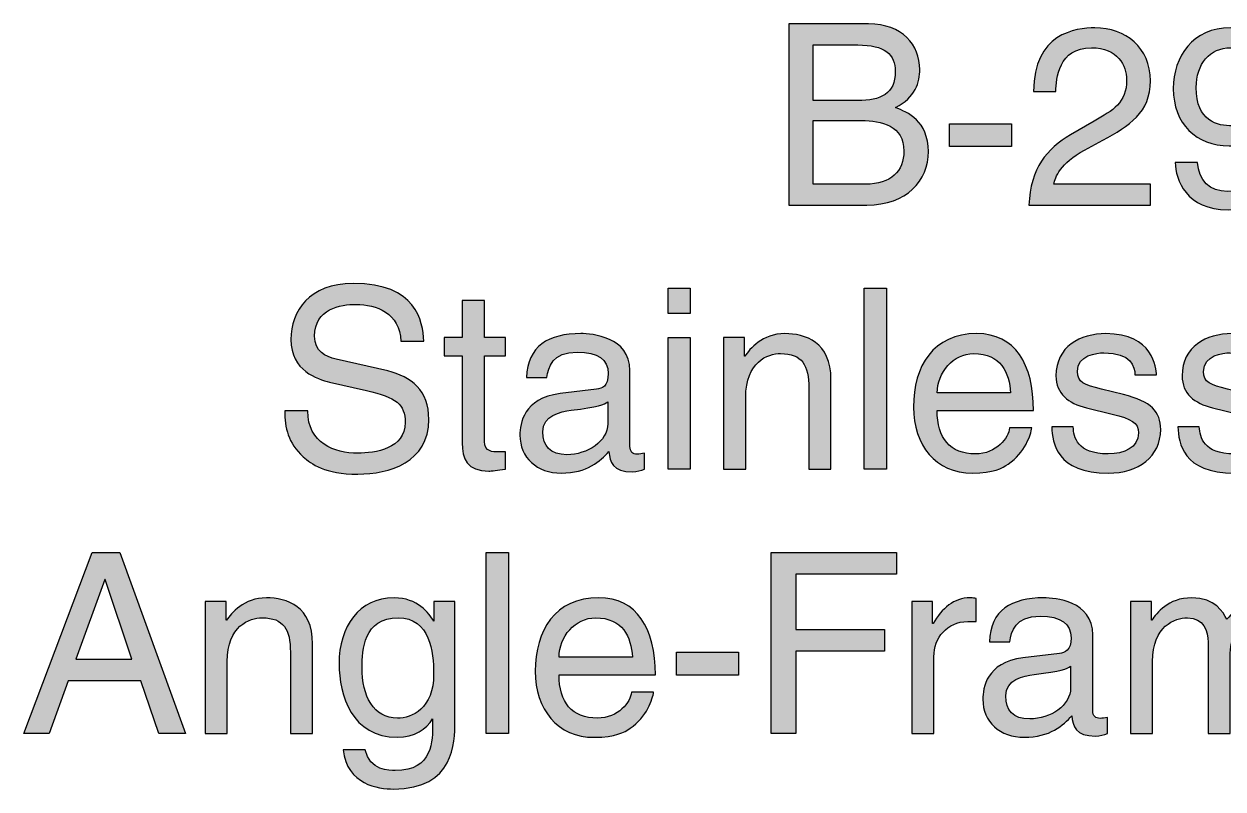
# Model space of a CAD drawing. Extents: x -84 to 127, y -62 to 83.
# Drawn here: x 9.77 to 44.98, y -61.88 to -39.41 of the extents above; entities that cross this region are included whole.
import ezdxf

# ---------------------------------------------------------------- set-up
doc = ezdxf.new("R2010")
doc.units = 0
doc.header["$MEASUREMENT"] = 0
doc.layers.add('MODEL_NAME', color=3, linetype='CONTINUOUS')

# ---------------------------------------------------------------- blocks, each defined once
blk = doc.blocks.new('AI9-BLK1')
at = {"layer": 'MODEL_NAME'}
h = blk.add_hatch(color=2, dxfattribs=at)
edge = h.paths.add_edge_path(flags=16)
edge.add_spline(control_points=[(-8.625, 6.529), (-8.625, 6.529), (-7.091, 6.529), (-7.091, 6.529), (-6.343, 6.529), (-5.965, 6.907), (-5.965, 7.5), (-5.965, 8.248), (-6.625, 8.396), (-7.21, 8.396), (-7.21, 8.396), (-8.625, 8.396), (-8.625, 8.396), (-8.625, 8.396), (-8.625, 6.529), (-8.625, 6.529)], knot_values=[0, 0, 0, 0, 1, 1, 1, 2, 2, 2, 3, 3, 3, 4, 4, 4, 5, 5, 5, 5], degree=3, periodic=0)
edge = h.paths.add_edge_path(flags=16)
edge.add_spline(control_points=[(-8.625, 8.982), (-8.625, 8.982), (-7.328, 8.982), (-7.328, 8.982), (-6.639, 8.982), (-6.217, 9.189), (-6.217, 9.841), (-6.217, 10.337), (-6.521, 10.619), (-7.321, 10.619), (-7.321, 10.619), (-8.625, 10.619), (-8.625, 10.619), (-8.625, 10.619), (-8.625, 8.982), (-8.625, 8.982)], knot_values=[0, 0, 0, 0, 1, 1, 1, 2, 2, 2, 3, 3, 3, 4, 4, 4, 5, 5, 5, 5], degree=3, periodic=0)
edge = h.paths.add_edge_path()
edge.add_spline(control_points=[(-9.344, 11.234), (-9.344, 11.234), (-7.002, 11.234), (-7.002, 11.234), (-6.01, 11.234), (-5.499, 10.619), (-5.499, 9.893), (-5.499, 9.544), (-5.625, 9.056), (-6.21, 8.781), (-5.862, 8.64), (-5.247, 8.396), (-5.247, 7.485), (-5.247, 6.633), (-5.876, 5.914), (-7.054, 5.914), (-7.054, 5.914), (-9.344, 5.914), (-9.344, 5.914), (-9.344, 5.914), (-9.344, 11.234), (-9.344, 11.234)], knot_values=[0, 0, 0, 0, 1, 1, 1, 2, 2, 2, 3, 3, 3, 4, 4, 4, 5, 5, 5, 6, 6, 6, 7, 7, 7, 7], degree=3, periodic=0)
h = blk.add_hatch(color=2, dxfattribs=at)
edge = h.paths.add_edge_path()
edge.add_spline(control_points=[(-2.158, 9.255), (-2.158, 10.952), (-0.92, 11.122), (-0.357, 11.122), (0.547, 11.122), (1.273, 10.537), (1.273, 9.567), (1.273, 8.633), (0.658, 8.24), (-0.12, 7.826), (-0.12, 7.826), (-0.661, 7.529), (-0.661, 7.529), (-1.372, 7.137), (-1.528, 6.729), (-1.557, 6.529), (-1.557, 6.529), (1.273, 6.529), (1.273, 6.529), (1.273, 6.529), (1.273, 5.914), (1.273, 5.914), (1.273, 5.914), (-2.291, 5.914), (-2.291, 5.914), (-2.254, 6.996), (-1.765, 7.574), (-1.068, 7.981), (-1.068, 7.981), (-0.379, 8.381), (-0.379, 8.381), (0.176, 8.7), (0.576, 8.915), (0.576, 9.596), (0.576, 10.011), (0.309, 10.537), (-0.453, 10.537), (-1.439, 10.537), (-1.483, 9.619), (-1.506, 9.255), (-1.506, 9.255), (-2.158, 9.255), (-2.158, 9.255)], knot_values=[0, 0, 0, 0, 1, 1, 1, 2, 2, 2, 3, 3, 3, 4, 4, 4, 5, 5, 5, 6, 6, 6, 7, 7, 7, 8, 8, 8, 9, 9, 9, 10, 10, 10, 11, 11, 11, 12, 12, 12, 13, 13, 13, 14, 14, 14, 14], degree=3, periodic=0)
h = blk.add_hatch(color=2, dxfattribs=at)
edge = h.paths.add_edge_path(flags=16)
edge.add_spline(control_points=[(4.68, 9.426), (4.68, 10.019), (4.377, 10.537), (3.628, 10.537), (3.021, 10.537), (2.621, 10.063), (2.621, 9.367), (2.621, 8.367), (3.243, 8.24), (3.68, 8.24), (4.021, 8.24), (4.68, 8.396), (4.68, 9.426)], knot_values=[0, 0, 0, 0, 1, 1, 1, 2, 2, 2, 3, 3, 3, 4, 4, 4, 4], degree=3, periodic=0)
edge = h.paths.add_edge_path()
edge.add_spline(control_points=[(1.947, 9.337), (1.947, 10.285), (2.524, 11.122), (3.621, 11.122), (5.281, 11.122), (5.444, 9.552), (5.444, 8.707), (5.444, 8.152), (5.347, 5.773), (3.554, 5.773), (2.332, 5.773), (2.006, 6.663), (2.006, 7.166), (2.006, 7.166), (2.658, 7.166), (2.658, 7.166), (2.695, 6.64), (3.006, 6.314), (3.539, 6.314), (4.251, 6.314), (4.628, 6.914), (4.791, 8.263), (4.791, 8.263), (4.777, 8.278), (4.777, 8.278), (4.584, 7.878), (4.065, 7.655), (3.584, 7.655), (2.621, 7.655), (1.947, 8.3), (1.947, 9.337)], knot_values=[0, 0, 0, 0, 1, 1, 1, 2, 2, 2, 3, 3, 3, 4, 4, 4, 5, 5, 5, 6, 6, 6, 7, 7, 7, 8, 8, 8, 9, 9, 9, 10, 10, 10, 10], degree=3, periodic=0)
h = blk.add_hatch(color=2, dxfattribs=at)
edge = h.paths.add_edge_path()
edge.add_spline(control_points=[(-2.809, 7.633), (-2.809, 7.633), (-4.624, 7.633), (-4.624, 7.633), (-4.624, 7.633), (-4.624, 8.3), (-4.624, 8.3), (-4.624, 8.3), (-2.809, 8.3), (-2.809, 8.3), (-2.809, 8.3), (-2.809, 7.633), (-2.809, 7.633)], knot_values=[0, 0, 0, 0, 1, 1, 1, 2, 2, 2, 3, 3, 3, 4, 4, 4, 4], degree=3, periodic=0)
h = blk.add_hatch(color=2, dxfattribs=at)
edge = h.paths.add_edge_path()
edge.add_spline(control_points=[(-20.737, 1.917), (-20.774, 2.739), (-21.456, 2.998), (-22.056, 2.998), (-22.508, 2.998), (-23.271, 2.872), (-23.271, 2.065), (-23.271, 1.613), (-22.952, 1.465), (-22.641, 1.391), (-22.641, 1.391), (-21.123, 1.043), (-21.123, 1.043), (-20.434, 0.879), (-19.915, 0.465), (-19.915, -0.38), (-19.915, -1.639), (-21.086, -1.988), (-21.997, -1.988), (-22.982, -1.988), (-23.367, -1.691), (-23.604, -1.476), (-24.056, -1.069), (-24.145, -0.624), (-24.145, -0.128), (-24.145, -0.128), (-23.471, -0.128), (-23.471, -0.128), (-23.471, -1.091), (-22.686, -1.373), (-22.004, -1.373), (-21.486, -1.373), (-20.611, -1.239), (-20.611, -0.476), (-20.611, 0.079), (-20.871, 0.257), (-21.745, 0.465), (-21.745, 0.465), (-22.834, 0.716), (-22.834, 0.716), (-23.182, 0.798), (-23.967, 1.043), (-23.967, 1.969), (-23.967, 2.798), (-23.427, 3.613), (-22.138, 3.613), (-20.278, 3.613), (-20.093, 2.502), (-20.063, 1.917), (-20.063, 1.917), (-20.737, 1.917), (-20.737, 1.917)], knot_values=[0, 0, 0, 0, 1, 1, 1, 2, 2, 2, 3, 3, 3, 4, 4, 4, 5, 5, 5, 6, 6, 6, 7, 7, 7, 8, 8, 8, 9, 9, 9, 10, 10, 10, 11, 11, 11, 12, 12, 12, 13, 13, 13, 14, 14, 14, 15, 15, 15, 16, 16, 16, 17, 17, 17, 17], degree=3, periodic=0)
h = blk.add_hatch(color=2, dxfattribs=at)
edge = h.paths.add_edge_path()
edge.add_spline(control_points=[(-12.24, -1.847), (-12.24, -1.847), (-12.892, -1.847), (-12.892, -1.847), (-12.892, -1.847), (-12.892, 2.028), (-12.892, 2.028), (-12.892, 2.028), (-12.24, 2.028), (-12.24, 2.028), (-12.24, 2.028), (-12.24, -1.847), (-12.24, -1.847)], knot_values=[0, 0, 0, 0, 1, 1, 1, 2, 2, 2, 3, 3, 3, 4, 4, 4, 4], degree=3, periodic=0)
edge = h.paths.add_edge_path()
edge.add_spline(control_points=[(-12.892, 2.731), (-12.892, 2.731), (-12.892, 3.472), (-12.892, 3.472), (-12.892, 3.472), (-12.24, 3.472), (-12.24, 3.472), (-12.24, 3.472), (-12.24, 2.731), (-12.24, 2.731), (-12.24, 2.731), (-12.892, 2.731), (-12.892, 2.731)], knot_values=[0, 0, 0, 0, 1, 1, 1, 2, 2, 2, 3, 3, 3, 4, 4, 4, 4], degree=3, periodic=0)
h = blk.add_hatch(color=2, dxfattribs=at)
edge = h.paths.add_edge_path()
edge.add_spline(control_points=[(-6.477, -1.847), (-6.477, -1.847), (-7.128, -1.847), (-7.128, -1.847), (-7.128, -1.847), (-7.128, 3.472), (-7.128, 3.472), (-7.128, 3.472), (-6.477, 3.472), (-6.477, 3.472), (-6.477, 3.472), (-6.477, -1.847), (-6.477, -1.847)], knot_values=[0, 0, 0, 0, 1, 1, 1, 2, 2, 2, 3, 3, 3, 4, 4, 4, 4], degree=3, periodic=0)
h = blk.add_hatch(color=2, dxfattribs=at)
edge = h.paths.add_edge_path()
edge.add_spline(control_points=[(-18.285, 1.487), (-18.285, 1.487), (-18.285, -1.032), (-18.285, -1.032), (-18.285, -1.335), (-18.026, -1.335), (-17.893, -1.335), (-17.893, -1.335), (-17.663, -1.335), (-17.663, -1.335), (-17.663, -1.335), (-17.663, -1.847), (-17.663, -1.847), (-17.9, -1.869), (-18.085, -1.899), (-18.152, -1.899), (-18.796, -1.899), (-18.937, -1.536), (-18.937, -1.069), (-18.937, -1.069), (-18.937, 1.487), (-18.937, 1.487), (-18.937, 1.487), (-19.463, 1.487), (-19.463, 1.487), (-19.463, 1.487), (-19.463, 2.028), (-19.463, 2.028), (-19.463, 2.028), (-18.937, 2.028), (-18.937, 2.028), (-18.937, 2.028), (-18.937, 3.109), (-18.937, 3.109), (-18.937, 3.109), (-18.285, 3.109), (-18.285, 3.109), (-18.285, 3.109), (-18.285, 2.028), (-18.285, 2.028), (-18.285, 2.028), (-17.663, 2.028), (-17.663, 2.028), (-17.663, 2.028), (-17.663, 1.487), (-17.663, 1.487), (-17.663, 1.487), (-18.285, 1.487), (-18.285, 1.487)], knot_values=[0, 0, 0, 0, 1, 1, 1, 2, 2, 2, 3, 3, 3, 4, 4, 4, 5, 5, 5, 6, 6, 6, 7, 7, 7, 8, 8, 8, 9, 9, 9, 10, 10, 10, 11, 11, 11, 12, 12, 12, 13, 13, 13, 14, 14, 14, 15, 15, 15, 16, 16, 16, 16], degree=3, periodic=0)
h = blk.add_hatch(color=2, dxfattribs=at)
edge = h.paths.add_edge_path(flags=16)
edge.add_spline(control_points=[(-14.663, 0.131), (-14.766, 0.05), (-14.929, -0.009), (-15.737, -0.113), (-16.055, -0.158), (-16.567, -0.254), (-16.567, -0.743), (-16.567, -1.165), (-16.352, -1.417), (-15.863, -1.417), (-15.255, -1.417), (-14.663, -1.024), (-14.663, -0.506), (-14.663, -0.506), (-14.663, 0.131), (-14.663, 0.131)], knot_values=[0, 0, 0, 0, 1, 1, 1, 2, 2, 2, 3, 3, 3, 4, 4, 4, 5, 5, 5, 5], degree=3, periodic=0)
edge = h.paths.add_edge_path()
edge.add_spline(control_points=[(-17.048, 0.85), (-17.018, 1.776), (-16.404, 2.139), (-15.448, 2.139), (-15.137, 2.139), (-14.011, 2.05), (-14.011, 1.057), (-14.011, 1.057), (-14.011, -1.173), (-14.011, -1.173), (-14.011, -1.335), (-13.929, -1.402), (-13.796, -1.402), (-13.737, -1.402), (-13.655, -1.388), (-13.581, -1.373), (-13.581, -1.373), (-13.581, -1.847), (-13.581, -1.847), (-13.692, -1.876), (-13.788, -1.921), (-13.937, -1.921), (-14.514, -1.921), (-14.603, -1.625), (-14.626, -1.328), (-14.877, -1.602), (-15.27, -1.958), (-16.026, -1.958), (-16.737, -1.958), (-17.241, -1.506), (-17.241, -0.839), (-17.241, -0.513), (-17.144, 0.242), (-16.063, 0.376), (-16.063, 0.376), (-14.988, 0.509), (-14.988, 0.509), (-14.833, 0.524), (-14.648, 0.583), (-14.648, 0.968), (-14.648, 1.376), (-14.944, 1.598), (-15.559, 1.598), (-16.3, 1.598), (-16.404, 1.146), (-16.448, 0.85), (-16.448, 0.85), (-17.048, 0.85), (-17.048, 0.85)], knot_values=[0, 0, 0, 0, 1, 1, 1, 2, 2, 2, 3, 3, 3, 4, 4, 4, 5, 5, 5, 6, 6, 6, 7, 7, 7, 8, 8, 8, 9, 9, 9, 10, 10, 10, 11, 11, 11, 12, 12, 12, 13, 13, 13, 14, 14, 14, 15, 15, 15, 16, 16, 16, 16], degree=3, periodic=0)
h = blk.add_hatch(color=2, dxfattribs=at)
edge = h.paths.add_edge_path()
edge.add_spline(control_points=[(-8.106, -1.847), (-8.106, -1.847), (-8.758, -1.847), (-8.758, -1.847), (-8.758, -1.847), (-8.758, 0.539), (-8.758, 0.539), (-8.758, 1.213), (-8.951, 1.554), (-9.588, 1.554), (-9.958, 1.554), (-10.61, 1.317), (-10.61, 0.265), (-10.61, 0.265), (-10.61, -1.847), (-10.61, -1.847), (-10.61, -1.847), (-11.262, -1.847), (-11.262, -1.847), (-11.262, -1.847), (-11.262, 2.028), (-11.262, 2.028), (-11.262, 2.028), (-10.647, 2.028), (-10.647, 2.028), (-10.647, 2.028), (-10.647, 1.479), (-10.647, 1.479), (-10.647, 1.479), (-10.633, 1.479), (-10.633, 1.479), (-10.492, 1.687), (-10.129, 2.139), (-9.462, 2.139), (-8.862, 2.139), (-8.106, 1.894), (-8.106, 0.79), (-8.106, 0.79), (-8.106, -1.847), (-8.106, -1.847)], knot_values=[0, 0, 0, 0, 1, 1, 1, 2, 2, 2, 3, 3, 3, 4, 4, 4, 5, 5, 5, 6, 6, 6, 7, 7, 7, 8, 8, 8, 9, 9, 9, 10, 10, 10, 11, 11, 11, 12, 12, 12, 13, 13, 13, 13], degree=3, periodic=0)
h = blk.add_hatch(color=2, dxfattribs=at)
edge = h.paths.add_edge_path(flags=16)
edge.add_spline(control_points=[(-2.832, 0.398), (-2.869, 0.998), (-3.121, 1.554), (-3.913, 1.554), (-4.513, 1.554), (-4.988, 0.998), (-4.988, 0.398), (-4.988, 0.398), (-2.832, 0.398), (-2.832, 0.398)], knot_values=[0, 0, 0, 0, 1, 1, 1, 2, 2, 2, 3, 3, 3, 3], degree=3, periodic=0)
edge = h.paths.add_edge_path()
edge.add_spline(control_points=[(-2.209, -0.632), (-2.232, -0.817), (-2.409, -1.365), (-2.898, -1.691), (-3.076, -1.81), (-3.328, -1.958), (-3.95, -1.958), (-5.039, -1.958), (-5.684, -1.136), (-5.684, -0.017), (-5.684, 1.183), (-5.106, 2.139), (-3.824, 2.139), (-2.706, 2.139), (-2.158, 1.25), (-2.158, -0.121), (-2.158, -0.121), (-4.988, -0.121), (-4.988, -0.121), (-4.988, -0.928), (-4.61, -1.395), (-3.862, -1.395), (-3.247, -1.395), (-2.884, -0.921), (-2.861, -0.632), (-2.861, -0.632), (-2.209, -0.632), (-2.209, -0.632)], knot_values=[0, 0, 0, 0, 1, 1, 1, 2, 2, 2, 3, 3, 3, 4, 4, 4, 5, 5, 5, 6, 6, 6, 7, 7, 7, 8, 8, 8, 9, 9, 9, 9], degree=3, periodic=0)
h = blk.add_hatch(color=2, dxfattribs=at)
edge = h.paths.add_edge_path()
edge.add_spline(control_points=[(0.821, 0.924), (0.813, 1.168), (0.724, 1.576), (-0.098, 1.576), (-0.298, 1.576), (-0.869, 1.509), (-0.869, 1.028), (-0.869, 0.709), (-0.668, 0.635), (-0.165, 0.509), (-0.165, 0.509), (0.487, 0.346), (0.487, 0.346), (1.295, 0.146), (1.576, -0.15), (1.576, -0.676), (1.576, -1.476), (0.917, -1.958), (0.043, -1.958), (-1.491, -1.958), (-1.602, -1.069), (-1.624, -0.602), (-1.624, -0.602), (-0.994, -0.602), (-0.994, -0.602), (-0.972, -0.906), (-0.883, -1.395), (0.035, -1.395), (0.502, -1.395), (0.924, -1.21), (0.924, -0.78), (0.924, -0.469), (0.71, -0.365), (0.154, -0.224), (0.154, -0.224), (-0.602, -0.039), (-0.602, -0.039), (-1.142, 0.094), (-1.498, 0.368), (-1.498, 0.902), (-1.498, 1.754), (-0.795, 2.139), (-0.031, 2.139), (1.354, 2.139), (1.45, 1.117), (1.45, 0.924), (1.45, 0.924), (0.821, 0.924), (0.821, 0.924)], knot_values=[0, 0, 0, 0, 1, 1, 1, 2, 2, 2, 3, 3, 3, 4, 4, 4, 5, 5, 5, 6, 6, 6, 7, 7, 7, 8, 8, 8, 9, 9, 9, 10, 10, 10, 11, 11, 11, 12, 12, 12, 13, 13, 13, 14, 14, 14, 15, 15, 15, 16, 16, 16, 16], degree=3, periodic=0)
h = blk.add_hatch(color=2, dxfattribs=at)
edge = h.paths.add_edge_path()
edge.add_spline(control_points=[(4.525, 0.924), (4.517, 1.168), (4.429, 1.576), (3.606, 1.576), (3.406, 1.576), (2.836, 1.509), (2.836, 1.028), (2.836, 0.709), (3.036, 0.635), (3.539, 0.509), (3.539, 0.509), (4.192, 0.346), (4.192, 0.346), (4.999, 0.146), (5.281, -0.15), (5.281, -0.676), (5.281, -1.476), (4.621, -1.958), (3.747, -1.958), (2.213, -1.958), (2.102, -1.069), (2.08, -0.602), (2.08, -0.602), (2.71, -0.602), (2.71, -0.602), (2.732, -0.906), (2.821, -1.395), (3.74, -1.395), (4.206, -1.395), (4.628, -1.21), (4.628, -0.78), (4.628, -0.469), (4.414, -0.365), (3.858, -0.224), (3.858, -0.224), (3.102, -0.039), (3.102, -0.039), (2.562, 0.094), (2.206, 0.368), (2.206, 0.902), (2.206, 1.754), (2.91, 2.139), (3.673, 2.139), (5.058, 2.139), (5.154, 1.117), (5.154, 0.924), (5.154, 0.924), (4.525, 0.924), (4.525, 0.924)], knot_values=[0, 0, 0, 0, 1, 1, 1, 2, 2, 2, 3, 3, 3, 4, 4, 4, 5, 5, 5, 6, 6, 6, 7, 7, 7, 8, 8, 8, 9, 9, 9, 10, 10, 10, 11, 11, 11, 12, 12, 12, 13, 13, 13, 14, 14, 14, 15, 15, 15, 16, 16, 16, 16], degree=3, periodic=0)
h = blk.add_hatch(color=2, dxfattribs=at)
edge = h.paths.add_edge_path(flags=16)
edge.add_spline(control_points=[(-28.635, -7.422), (-28.635, -7.422), (-29.42, -5.081), (-29.42, -5.081), (-29.42, -5.081), (-29.435, -5.081), (-29.435, -5.081), (-29.435, -5.081), (-30.287, -7.422), (-30.287, -7.422), (-30.287, -7.422), (-28.635, -7.422), (-28.635, -7.422)], knot_values=[0, 0, 0, 0, 1, 1, 1, 2, 2, 2, 3, 3, 3, 4, 4, 4, 4], degree=3, periodic=0)
edge = h.paths.add_edge_path()
edge.add_spline(control_points=[(-30.509, -8.06), (-30.509, -8.06), (-31.065, -9.608), (-31.065, -9.608), (-31.065, -9.608), (-31.805, -9.608), (-31.805, -9.608), (-31.805, -9.608), (-29.805, -4.289), (-29.805, -4.289), (-29.805, -4.289), (-28.99, -4.289), (-28.99, -4.289), (-28.99, -4.289), (-27.064, -9.608), (-27.064, -9.608), (-27.064, -9.608), (-27.849, -9.608), (-27.849, -9.608), (-27.849, -9.608), (-28.375, -8.06), (-28.375, -8.06), (-28.375, -8.06), (-30.509, -8.06), (-30.509, -8.06)], knot_values=[0, 0, 0, 0, 1, 1, 1, 2, 2, 2, 3, 3, 3, 4, 4, 4, 5, 5, 5, 6, 6, 6, 7, 7, 7, 8, 8, 8, 8], degree=3, periodic=0)
h = blk.add_hatch(color=2, dxfattribs=at)
edge = h.paths.add_edge_path()
edge.add_spline(control_points=[(-17.581, -9.608), (-17.581, -9.608), (-18.233, -9.608), (-18.233, -9.608), (-18.233, -9.608), (-18.233, -4.289), (-18.233, -4.289), (-18.233, -4.289), (-17.581, -4.289), (-17.581, -4.289), (-17.581, -4.289), (-17.581, -9.608), (-17.581, -9.608)], knot_values=[0, 0, 0, 0, 1, 1, 1, 2, 2, 2, 3, 3, 3, 4, 4, 4, 4], degree=3, periodic=0)
h = blk.add_hatch(color=2, dxfattribs=at)
edge = h.paths.add_edge_path()
edge.add_spline(control_points=[(-9.143, -9.608), (-9.143, -9.608), (-9.862, -9.608), (-9.862, -9.608), (-9.862, -9.608), (-9.862, -4.289), (-9.862, -4.289), (-9.862, -4.289), (-6.18, -4.289), (-6.18, -4.289), (-6.18, -4.289), (-6.18, -4.926), (-6.18, -4.926), (-6.18, -4.926), (-9.143, -4.926), (-9.143, -4.926), (-9.143, -4.926), (-9.143, -6.555), (-9.143, -6.555), (-9.143, -6.555), (-6.536, -6.555), (-6.536, -6.555), (-6.536, -6.555), (-6.536, -7.193), (-6.536, -7.193), (-6.536, -7.193), (-9.143, -7.193), (-9.143, -7.193), (-9.143, -7.193), (-9.143, -9.608), (-9.143, -9.608)], knot_values=[0, 0, 0, 0, 1, 1, 1, 2, 2, 2, 3, 3, 3, 4, 4, 4, 5, 5, 5, 6, 6, 6, 7, 7, 7, 8, 8, 8, 9, 9, 9, 10, 10, 10, 10], degree=3, periodic=0)
h = blk.add_hatch(color=2, dxfattribs=at)
edge = h.paths.add_edge_path()
edge.add_spline(control_points=[(-23.33, -9.608), (-23.33, -9.608), (-23.982, -9.608), (-23.982, -9.608), (-23.982, -9.608), (-23.982, -7.222), (-23.982, -7.222), (-23.982, -6.548), (-24.175, -6.208), (-24.812, -6.208), (-25.182, -6.208), (-25.834, -6.445), (-25.834, -7.496), (-25.834, -7.496), (-25.834, -9.608), (-25.834, -9.608), (-25.834, -9.608), (-26.486, -9.608), (-26.486, -9.608), (-26.486, -9.608), (-26.486, -5.733), (-26.486, -5.733), (-26.486, -5.733), (-25.871, -5.733), (-25.871, -5.733), (-25.871, -5.733), (-25.871, -6.282), (-25.871, -6.282), (-25.871, -6.282), (-25.856, -6.282), (-25.856, -6.282), (-25.716, -6.074), (-25.353, -5.622), (-24.686, -5.622), (-24.086, -5.622), (-23.33, -5.867), (-23.33, -6.971), (-23.33, -6.971), (-23.33, -9.608), (-23.33, -9.608)], knot_values=[0, 0, 0, 0, 1, 1, 1, 2, 2, 2, 3, 3, 3, 4, 4, 4, 5, 5, 5, 6, 6, 6, 7, 7, 7, 8, 8, 8, 9, 9, 9, 10, 10, 10, 11, 11, 11, 12, 12, 12, 13, 13, 13, 13], degree=3, periodic=0)
h = blk.add_hatch(color=2, dxfattribs=at)
edge = h.paths.add_edge_path(flags=16)
edge.add_spline(control_points=[(-20.834, -9.156), (-20.419, -9.156), (-19.774, -8.882), (-19.774, -7.852), (-19.774, -7.222), (-19.878, -6.208), (-20.819, -6.208), (-21.826, -6.208), (-21.878, -7.163), (-21.878, -7.659), (-21.878, -8.511), (-21.545, -9.156), (-20.834, -9.156)], knot_values=[0, 0, 0, 0, 1, 1, 1, 2, 2, 2, 3, 3, 3, 4, 4, 4, 4], degree=3, periodic=0)
edge = h.paths.add_edge_path()
edge.add_spline(control_points=[(-19.152, -9.289), (-19.152, -9.845), (-19.159, -11.238), (-20.952, -11.238), (-21.412, -11.238), (-22.308, -11.112), (-22.434, -10.082), (-22.434, -10.082), (-21.782, -10.082), (-21.782, -10.082), (-21.663, -10.697), (-21.063, -10.697), (-20.908, -10.697), (-19.782, -10.697), (-19.804, -9.793), (-19.804, -9.334), (-19.804, -9.334), (-19.804, -9.171), (-19.804, -9.171), (-19.989, -9.482), (-20.33, -9.719), (-20.848, -9.719), (-22.167, -9.719), (-22.552, -8.482), (-22.552, -7.556), (-22.552, -6.467), (-21.967, -5.622), (-20.937, -5.622), (-20.233, -5.622), (-19.93, -6.067), (-19.767, -6.304), (-19.767, -6.304), (-19.767, -5.733), (-19.767, -5.733), (-19.767, -5.733), (-19.152, -5.733), (-19.152, -5.733), (-19.152, -5.733), (-19.152, -9.289), (-19.152, -9.289)], knot_values=[0, 0, 0, 0, 1, 1, 1, 2, 2, 2, 3, 3, 3, 4, 4, 4, 5, 5, 5, 6, 6, 6, 7, 7, 7, 8, 8, 8, 9, 9, 9, 10, 10, 10, 11, 11, 11, 12, 12, 12, 13, 13, 13, 13], degree=3, periodic=0)
h = blk.add_hatch(color=2, dxfattribs=at)
edge = h.paths.add_edge_path(flags=16)
edge.add_spline(control_points=[(-13.937, -7.363), (-13.974, -6.763), (-14.225, -6.208), (-15.018, -6.208), (-15.618, -6.208), (-16.092, -6.763), (-16.092, -7.363), (-16.092, -7.363), (-13.937, -7.363), (-13.937, -7.363)], knot_values=[0, 0, 0, 0, 1, 1, 1, 2, 2, 2, 3, 3, 3, 3], degree=3, periodic=0)
edge = h.paths.add_edge_path()
edge.add_spline(control_points=[(-13.314, -8.393), (-13.337, -8.578), (-13.514, -9.126), (-14.003, -9.452), (-14.181, -9.571), (-14.433, -9.719), (-15.055, -9.719), (-16.144, -9.719), (-16.789, -8.897), (-16.789, -7.778), (-16.789, -6.578), (-16.211, -5.622), (-14.929, -5.622), (-13.811, -5.622), (-13.262, -6.511), (-13.262, -7.882), (-13.262, -7.882), (-16.092, -7.882), (-16.092, -7.882), (-16.092, -8.689), (-15.715, -9.156), (-14.966, -9.156), (-14.351, -9.156), (-13.988, -8.682), (-13.966, -8.393), (-13.966, -8.393), (-13.314, -8.393), (-13.314, -8.393)], knot_values=[0, 0, 0, 0, 1, 1, 1, 2, 2, 2, 3, 3, 3, 4, 4, 4, 5, 5, 5, 6, 6, 6, 7, 7, 7, 8, 8, 8, 9, 9, 9, 9], degree=3, periodic=0)
h = blk.add_hatch(color=2, dxfattribs=at)
edge = h.paths.add_edge_path()
edge.add_spline(control_points=[(-5.084, -9.608), (-5.084, -9.608), (-5.736, -9.608), (-5.736, -9.608), (-5.736, -9.608), (-5.736, -5.733), (-5.736, -5.733), (-5.736, -5.733), (-5.121, -5.733), (-5.121, -5.733), (-5.121, -5.733), (-5.121, -6.378), (-5.121, -6.378), (-5.121, -6.378), (-5.106, -6.378), (-5.106, -6.378), (-4.847, -5.926), (-4.506, -5.622), (-4.017, -5.622), (-3.935, -5.622), (-3.898, -5.629), (-3.847, -5.644), (-3.847, -5.644), (-3.847, -6.318), (-3.847, -6.318), (-3.847, -6.318), (-4.091, -6.318), (-4.091, -6.318), (-4.699, -6.318), (-5.084, -6.793), (-5.084, -7.356), (-5.084, -7.356), (-5.084, -9.608), (-5.084, -9.608)], knot_values=[0, 0, 0, 0, 1, 1, 1, 2, 2, 2, 3, 3, 3, 4, 4, 4, 5, 5, 5, 6, 6, 6, 7, 7, 7, 8, 8, 8, 9, 9, 9, 10, 10, 10, 11, 11, 11, 11], degree=3, periodic=0)
h = blk.add_hatch(color=2, dxfattribs=at)
edge = h.paths.add_edge_path(flags=16)
edge.add_spline(control_points=[(-1.068, -7.63), (-1.172, -7.711), (-1.335, -7.771), (-2.143, -7.874), (-2.461, -7.919), (-2.972, -8.015), (-2.972, -8.504), (-2.972, -8.926), (-2.758, -9.178), (-2.269, -9.178), (-1.661, -9.178), (-1.068, -8.786), (-1.068, -8.267), (-1.068, -8.267), (-1.068, -7.63), (-1.068, -7.63)], knot_values=[0, 0, 0, 0, 1, 1, 1, 2, 2, 2, 3, 3, 3, 4, 4, 4, 5, 5, 5, 5], degree=3, periodic=0)
edge = h.paths.add_edge_path()
edge.add_spline(control_points=[(-3.454, -6.911), (-3.424, -5.985), (-2.809, -5.622), (-1.854, -5.622), (-1.542, -5.622), (-0.417, -5.711), (-0.417, -6.704), (-0.417, -6.704), (-0.417, -8.934), (-0.417, -8.934), (-0.417, -9.097), (-0.335, -9.163), (-0.202, -9.163), (-0.142, -9.163), (-0.061, -9.149), (0.013, -9.134), (0.013, -9.134), (0.013, -9.608), (0.013, -9.608), (-0.098, -9.637), (-0.194, -9.682), (-0.343, -9.682), (-0.92, -9.682), (-1.009, -9.386), (-1.031, -9.089), (-1.283, -9.363), (-1.676, -9.719), (-2.431, -9.719), (-3.143, -9.719), (-3.647, -9.267), (-3.647, -8.6), (-3.647, -8.274), (-3.55, -7.519), (-2.468, -7.385), (-2.468, -7.385), (-1.394, -7.252), (-1.394, -7.252), (-1.239, -7.237), (-1.054, -7.178), (-1.054, -6.793), (-1.054, -6.385), (-1.35, -6.163), (-1.965, -6.163), (-2.706, -6.163), (-2.809, -6.615), (-2.854, -6.911), (-2.854, -6.911), (-3.454, -6.911), (-3.454, -6.911)], knot_values=[0, 0, 0, 0, 1, 1, 1, 2, 2, 2, 3, 3, 3, 4, 4, 4, 5, 5, 5, 6, 6, 6, 7, 7, 7, 8, 8, 8, 9, 9, 9, 10, 10, 10, 11, 11, 11, 12, 12, 12, 13, 13, 13, 14, 14, 14, 15, 15, 15, 16, 16, 16, 16], degree=3, periodic=0)
h = blk.add_hatch(color=2, dxfattribs=at)
edge = h.paths.add_edge_path()
edge.add_spline(control_points=[(0.688, -5.733), (0.688, -5.733), (1.302, -5.733), (1.302, -5.733), (1.302, -5.733), (1.302, -6.282), (1.302, -6.282), (1.302, -6.282), (1.317, -6.282), (1.317, -6.282), (1.458, -6.074), (1.791, -5.622), (2.488, -5.622), (3.184, -5.622), (3.406, -6.045), (3.517, -6.252), (3.843, -5.889), (4.103, -5.622), (4.703, -5.622), (5.118, -5.622), (5.903, -5.837), (5.903, -6.926), (5.903, -6.926), (5.903, -9.608), (5.903, -9.608), (5.903, -9.608), (5.251, -9.608), (5.251, -9.608), (5.251, -9.608), (5.251, -7.104), (5.251, -7.104), (5.251, -6.57), (5.088, -6.208), (4.532, -6.208), (3.984, -6.208), (3.621, -6.726), (3.621, -7.245), (3.621, -7.245), (3.621, -9.608), (3.621, -9.608), (3.621, -9.608), (2.969, -9.608), (2.969, -9.608), (2.969, -9.608), (2.969, -6.926), (2.969, -6.926), (2.969, -6.6), (2.843, -6.208), (2.362, -6.208), (1.991, -6.208), (1.339, -6.445), (1.339, -7.496), (1.339, -7.496), (1.339, -9.608), (1.339, -9.608), (1.339, -9.608), (0.688, -9.608), (0.688, -9.608), (0.688, -9.608), (0.688, -5.733), (0.688, -5.733)], knot_values=[0, 0, 0, 0, 1, 1, 1, 2, 2, 2, 3, 3, 3, 4, 4, 4, 5, 5, 5, 6, 6, 6, 7, 7, 7, 8, 8, 8, 9, 9, 9, 10, 10, 10, 11, 11, 11, 12, 12, 12, 13, 13, 13, 14, 14, 14, 15, 15, 15, 16, 16, 16, 17, 17, 17, 18, 18, 18, 19, 19, 19, 20, 20, 20, 20], degree=3, periodic=0)
h = blk.add_hatch(color=2, dxfattribs=at)
edge = h.paths.add_edge_path()
edge.add_spline(control_points=[(-10.825, -7.889), (-10.825, -7.889), (-12.64, -7.889), (-12.64, -7.889), (-12.64, -7.889), (-12.64, -7.222), (-12.64, -7.222), (-12.64, -7.222), (-10.825, -7.222), (-10.825, -7.222), (-10.825, -7.222), (-10.825, -7.889), (-10.825, -7.889)], knot_values=[0, 0, 0, 0, 1, 1, 1, 2, 2, 2, 3, 3, 3, 4, 4, 4, 4], degree=3, periodic=0)
at = {"layer": 'MODEL_NAME', "color": 2}
for points in [[(-2.809, 7.633), (-4.624, 7.633), (-4.624, 8.3), (-2.809, 8.3)], [(-12.892, 2.731), (-12.892, 3.472), (-12.24, 3.472), (-12.24, 2.731)], [(-6.477, -1.847), (-7.128, -1.847), (-7.128, 3.472), (-6.477, 3.472)], [(-12.24, -1.847), (-12.892, -1.847), (-12.892, 2.028), (-12.24, 2.028)], [(-30.509, -8.06), (-31.065, -9.608), (-31.805, -9.608), (-29.805, -4.289), (-28.99, -4.289), (-27.064, -9.608), (-27.849, -9.608), (-28.375, -8.06)], [(-17.581, -9.608), (-18.233, -9.608), (-18.233, -4.289), (-17.581, -4.289)], [(-9.143, -9.608), (-9.862, -9.608), (-9.862, -4.289), (-6.18, -4.289), (-6.18, -4.926), (-9.143, -4.926), (-9.143, -6.555), (-6.536, -6.555), (-6.536, -7.193), (-9.143, -7.193)], [(-28.635, -7.422), (-29.42, -5.081), (-29.435, -5.081), (-30.287, -7.422)], [(-10.825, -7.889), (-12.64, -7.889), (-12.64, -7.222), (-10.825, -7.222)]]:
    blk.add_lwpolyline(points, close=True, dxfattribs=at)
for points, knots in [([(-9.344, 11.234), (-9.344, 11.234), (-7.002, 11.234), (-7.002, 11.234), (-6.01, 11.234), (-5.499, 10.619), (-5.499, 9.893), (-5.499, 9.544), (-5.625, 9.056), (-6.21, 8.781), (-5.862, 8.64), (-5.247, 8.396), (-5.247, 7.485), (-5.247, 6.633), (-5.876, 5.914), (-7.054, 5.914), (-7.054, 5.914), (-9.344, 5.914), (-9.344, 5.914), (-9.344, 5.914), (-9.344, 11.234), (-9.344, 11.234)], [0, 0, 0, 0, 1, 1, 1, 2, 2, 2, 3, 3, 3, 4, 4, 4, 5, 5, 5, 6, 6, 6, 7, 7, 7, 7]), ([(-2.158, 9.255), (-2.158, 10.952), (-0.92, 11.122), (-0.357, 11.122), (0.547, 11.122), (1.273, 10.537), (1.273, 9.567), (1.273, 8.633), (0.658, 8.24), (-0.12, 7.826), (-0.12, 7.826), (-0.661, 7.529), (-0.661, 7.529), (-1.372, 7.137), (-1.528, 6.729), (-1.557, 6.529), (-1.557, 6.529), (1.273, 6.529), (1.273, 6.529), (1.273, 6.529), (1.273, 5.914), (1.273, 5.914), (1.273, 5.914), (-2.291, 5.914), (-2.291, 5.914), (-2.254, 6.996), (-1.765, 7.574), (-1.068, 7.981), (-1.068, 7.981), (-0.379, 8.381), (-0.379, 8.381), (0.176, 8.7), (0.576, 8.915), (0.576, 9.596), (0.576, 10.011), (0.309, 10.537), (-0.453, 10.537), (-1.439, 10.537), (-1.483, 9.619), (-1.506, 9.255), (-1.506, 9.255), (-2.158, 9.255), (-2.158, 9.255)], [0, 0, 0, 0, 1, 1, 1, 2, 2, 2, 3, 3, 3, 4, 4, 4, 5, 5, 5, 6, 6, 6, 7, 7, 7, 8, 8, 8, 9, 9, 9, 10, 10, 10, 11, 11, 11, 12, 12, 12, 13, 13, 13, 14, 14, 14, 14]), ([(1.947, 9.337), (1.947, 10.285), (2.524, 11.122), (3.621, 11.122), (5.281, 11.122), (5.444, 9.552), (5.444, 8.707), (5.444, 8.152), (5.347, 5.773), (3.554, 5.773), (2.332, 5.773), (2.006, 6.663), (2.006, 7.166), (2.006, 7.166), (2.658, 7.166), (2.658, 7.166), (2.695, 6.64), (3.006, 6.314), (3.539, 6.314), (4.251, 6.314), (4.628, 6.914), (4.791, 8.263), (4.791, 8.263), (4.777, 8.278), (4.777, 8.278), (4.584, 7.878), (4.065, 7.655), (3.584, 7.655), (2.621, 7.655), (1.947, 8.3), (1.947, 9.337)], [0, 0, 0, 0, 1, 1, 1, 2, 2, 2, 3, 3, 3, 4, 4, 4, 5, 5, 5, 6, 6, 6, 7, 7, 7, 8, 8, 8, 9, 9, 9, 10, 10, 10, 10]), ([(-8.625, 8.982), (-8.625, 8.982), (-7.328, 8.982), (-7.328, 8.982), (-6.639, 8.982), (-6.217, 9.189), (-6.217, 9.841), (-6.217, 10.337), (-6.521, 10.619), (-7.321, 10.619), (-7.321, 10.619), (-8.625, 10.619), (-8.625, 10.619), (-8.625, 10.619), (-8.625, 8.982), (-8.625, 8.982)], [0, 0, 0, 0, 1, 1, 1, 2, 2, 2, 3, 3, 3, 4, 4, 4, 5, 5, 5, 5]), ([(4.68, 9.426), (4.68, 10.019), (4.377, 10.537), (3.628, 10.537), (3.021, 10.537), (2.621, 10.063), (2.621, 9.367), (2.621, 8.367), (3.243, 8.24), (3.68, 8.24), (4.021, 8.24), (4.68, 8.396), (4.68, 9.426)], [0, 0, 0, 0, 1, 1, 1, 2, 2, 2, 3, 3, 3, 4, 4, 4, 4]), ([(-8.625, 6.529), (-8.625, 6.529), (-7.091, 6.529), (-7.091, 6.529), (-6.343, 6.529), (-5.965, 6.907), (-5.965, 7.5), (-5.965, 8.248), (-6.625, 8.396), (-7.21, 8.396), (-7.21, 8.396), (-8.625, 8.396), (-8.625, 8.396), (-8.625, 8.396), (-8.625, 6.529), (-8.625, 6.529)], [0, 0, 0, 0, 1, 1, 1, 2, 2, 2, 3, 3, 3, 4, 4, 4, 5, 5, 5, 5]), ([(-20.737, 1.917), (-20.774, 2.739), (-21.456, 2.998), (-22.056, 2.998), (-22.508, 2.998), (-23.271, 2.872), (-23.271, 2.065), (-23.271, 1.613), (-22.952, 1.465), (-22.641, 1.391), (-22.641, 1.391), (-21.123, 1.043), (-21.123, 1.043), (-20.434, 0.879), (-19.915, 0.465), (-19.915, -0.38), (-19.915, -1.639), (-21.086, -1.988), (-21.997, -1.988), (-22.982, -1.988), (-23.367, -1.691), (-23.604, -1.476), (-24.056, -1.069), (-24.145, -0.624), (-24.145, -0.128), (-24.145, -0.128), (-23.471, -0.128), (-23.471, -0.128), (-23.471, -1.091), (-22.686, -1.373), (-22.004, -1.373), (-21.486, -1.373), (-20.611, -1.239), (-20.611, -0.476), (-20.611, 0.079), (-20.871, 0.257), (-21.745, 0.465), (-21.745, 0.465), (-22.834, 0.716), (-22.834, 0.716), (-23.182, 0.798), (-23.967, 1.043), (-23.967, 1.969), (-23.967, 2.798), (-23.427, 3.613), (-22.138, 3.613), (-20.278, 3.613), (-20.093, 2.502), (-20.063, 1.917), (-20.063, 1.917), (-20.737, 1.917), (-20.737, 1.917)], [0, 0, 0, 0, 1, 1, 1, 2, 2, 2, 3, 3, 3, 4, 4, 4, 5, 5, 5, 6, 6, 6, 7, 7, 7, 8, 8, 8, 9, 9, 9, 10, 10, 10, 11, 11, 11, 12, 12, 12, 13, 13, 13, 14, 14, 14, 15, 15, 15, 16, 16, 16, 17, 17, 17, 17]), ([(-18.285, 1.487), (-18.285, 1.487), (-18.285, -1.032), (-18.285, -1.032), (-18.285, -1.335), (-18.026, -1.335), (-17.893, -1.335), (-17.893, -1.335), (-17.663, -1.335), (-17.663, -1.335), (-17.663, -1.335), (-17.663, -1.847), (-17.663, -1.847), (-17.9, -1.869), (-18.085, -1.899), (-18.152, -1.899), (-18.796, -1.899), (-18.937, -1.536), (-18.937, -1.069), (-18.937, -1.069), (-18.937, 1.487), (-18.937, 1.487), (-18.937, 1.487), (-19.463, 1.487), (-19.463, 1.487), (-19.463, 1.487), (-19.463, 2.028), (-19.463, 2.028), (-19.463, 2.028), (-18.937, 2.028), (-18.937, 2.028), (-18.937, 2.028), (-18.937, 3.109), (-18.937, 3.109), (-18.937, 3.109), (-18.285, 3.109), (-18.285, 3.109), (-18.285, 3.109), (-18.285, 2.028), (-18.285, 2.028), (-18.285, 2.028), (-17.663, 2.028), (-17.663, 2.028), (-17.663, 2.028), (-17.663, 1.487), (-17.663, 1.487), (-17.663, 1.487), (-18.285, 1.487), (-18.285, 1.487)], [0, 0, 0, 0, 1, 1, 1, 2, 2, 2, 3, 3, 3, 4, 4, 4, 5, 5, 5, 6, 6, 6, 7, 7, 7, 8, 8, 8, 9, 9, 9, 10, 10, 10, 11, 11, 11, 12, 12, 12, 13, 13, 13, 14, 14, 14, 15, 15, 15, 16, 16, 16, 16]), ([(-17.048, 0.85), (-17.018, 1.776), (-16.404, 2.139), (-15.448, 2.139), (-15.137, 2.139), (-14.011, 2.05), (-14.011, 1.057), (-14.011, 1.057), (-14.011, -1.173), (-14.011, -1.173), (-14.011, -1.335), (-13.929, -1.402), (-13.796, -1.402), (-13.737, -1.402), (-13.655, -1.388), (-13.581, -1.373), (-13.581, -1.373), (-13.581, -1.847), (-13.581, -1.847), (-13.692, -1.876), (-13.788, -1.921), (-13.937, -1.921), (-14.514, -1.921), (-14.603, -1.625), (-14.626, -1.328), (-14.877, -1.602), (-15.27, -1.958), (-16.026, -1.958), (-16.737, -1.958), (-17.241, -1.506), (-17.241, -0.839), (-17.241, -0.513), (-17.144, 0.242), (-16.063, 0.376), (-16.063, 0.376), (-14.988, 0.509), (-14.988, 0.509), (-14.833, 0.524), (-14.648, 0.583), (-14.648, 0.968), (-14.648, 1.376), (-14.944, 1.598), (-15.559, 1.598), (-16.3, 1.598), (-16.404, 1.146), (-16.448, 0.85), (-16.448, 0.85), (-17.048, 0.85), (-17.048, 0.85)], [0, 0, 0, 0, 1, 1, 1, 2, 2, 2, 3, 3, 3, 4, 4, 4, 5, 5, 5, 6, 6, 6, 7, 7, 7, 8, 8, 8, 9, 9, 9, 10, 10, 10, 11, 11, 11, 12, 12, 12, 13, 13, 13, 14, 14, 14, 15, 15, 15, 16, 16, 16, 16]), ([(-8.106, -1.847), (-8.106, -1.847), (-8.758, -1.847), (-8.758, -1.847), (-8.758, -1.847), (-8.758, 0.539), (-8.758, 0.539), (-8.758, 1.213), (-8.951, 1.554), (-9.588, 1.554), (-9.958, 1.554), (-10.61, 1.317), (-10.61, 0.265), (-10.61, 0.265), (-10.61, -1.847), (-10.61, -1.847), (-10.61, -1.847), (-11.262, -1.847), (-11.262, -1.847), (-11.262, -1.847), (-11.262, 2.028), (-11.262, 2.028), (-11.262, 2.028), (-10.647, 2.028), (-10.647, 2.028), (-10.647, 2.028), (-10.647, 1.479), (-10.647, 1.479), (-10.647, 1.479), (-10.633, 1.479), (-10.633, 1.479), (-10.492, 1.687), (-10.129, 2.139), (-9.462, 2.139), (-8.862, 2.139), (-8.106, 1.894), (-8.106, 0.79), (-8.106, 0.79), (-8.106, -1.847), (-8.106, -1.847)], [0, 0, 0, 0, 1, 1, 1, 2, 2, 2, 3, 3, 3, 4, 4, 4, 5, 5, 5, 6, 6, 6, 7, 7, 7, 8, 8, 8, 9, 9, 9, 10, 10, 10, 11, 11, 11, 12, 12, 12, 13, 13, 13, 13]), ([(-2.209, -0.632), (-2.232, -0.817), (-2.409, -1.365), (-2.898, -1.691), (-3.076, -1.81), (-3.328, -1.958), (-3.95, -1.958), (-5.039, -1.958), (-5.684, -1.136), (-5.684, -0.017), (-5.684, 1.183), (-5.106, 2.139), (-3.824, 2.139), (-2.706, 2.139), (-2.158, 1.25), (-2.158, -0.121), (-2.158, -0.121), (-4.988, -0.121), (-4.988, -0.121), (-4.988, -0.928), (-4.61, -1.395), (-3.862, -1.395), (-3.247, -1.395), (-2.884, -0.921), (-2.861, -0.632), (-2.861, -0.632), (-2.209, -0.632), (-2.209, -0.632)], [0, 0, 0, 0, 1, 1, 1, 2, 2, 2, 3, 3, 3, 4, 4, 4, 5, 5, 5, 6, 6, 6, 7, 7, 7, 8, 8, 8, 9, 9, 9, 9]), ([(0.821, 0.924), (0.813, 1.168), (0.724, 1.576), (-0.098, 1.576), (-0.298, 1.576), (-0.869, 1.509), (-0.869, 1.028), (-0.869, 0.709), (-0.668, 0.635), (-0.165, 0.509), (-0.165, 0.509), (0.487, 0.346), (0.487, 0.346), (1.295, 0.146), (1.576, -0.15), (1.576, -0.676), (1.576, -1.476), (0.917, -1.958), (0.043, -1.958), (-1.491, -1.958), (-1.602, -1.069), (-1.624, -0.602), (-1.624, -0.602), (-0.994, -0.602), (-0.994, -0.602), (-0.972, -0.906), (-0.883, -1.395), (0.035, -1.395), (0.502, -1.395), (0.924, -1.21), (0.924, -0.78), (0.924, -0.469), (0.71, -0.365), (0.154, -0.224), (0.154, -0.224), (-0.602, -0.039), (-0.602, -0.039), (-1.142, 0.094), (-1.498, 0.368), (-1.498, 0.902), (-1.498, 1.754), (-0.795, 2.139), (-0.031, 2.139), (1.354, 2.139), (1.45, 1.117), (1.45, 0.924), (1.45, 0.924), (0.821, 0.924), (0.821, 0.924)], [0, 0, 0, 0, 1, 1, 1, 2, 2, 2, 3, 3, 3, 4, 4, 4, 5, 5, 5, 6, 6, 6, 7, 7, 7, 8, 8, 8, 9, 9, 9, 10, 10, 10, 11, 11, 11, 12, 12, 12, 13, 13, 13, 14, 14, 14, 15, 15, 15, 16, 16, 16, 16]), ([(4.525, 0.924), (4.517, 1.168), (4.429, 1.576), (3.606, 1.576), (3.406, 1.576), (2.836, 1.509), (2.836, 1.028), (2.836, 0.709), (3.036, 0.635), (3.539, 0.509), (3.539, 0.509), (4.192, 0.346), (4.192, 0.346), (4.999, 0.146), (5.281, -0.15), (5.281, -0.676), (5.281, -1.476), (4.621, -1.958), (3.747, -1.958), (2.213, -1.958), (2.102, -1.069), (2.08, -0.602), (2.08, -0.602), (2.71, -0.602), (2.71, -0.602), (2.732, -0.906), (2.821, -1.395), (3.74, -1.395), (4.206, -1.395), (4.628, -1.21), (4.628, -0.78), (4.628, -0.469), (4.414, -0.365), (3.858, -0.224), (3.858, -0.224), (3.102, -0.039), (3.102, -0.039), (2.562, 0.094), (2.206, 0.368), (2.206, 0.902), (2.206, 1.754), (2.91, 2.139), (3.673, 2.139), (5.058, 2.139), (5.154, 1.117), (5.154, 0.924), (5.154, 0.924), (4.525, 0.924), (4.525, 0.924)], [0, 0, 0, 0, 1, 1, 1, 2, 2, 2, 3, 3, 3, 4, 4, 4, 5, 5, 5, 6, 6, 6, 7, 7, 7, 8, 8, 8, 9, 9, 9, 10, 10, 10, 11, 11, 11, 12, 12, 12, 13, 13, 13, 14, 14, 14, 15, 15, 15, 16, 16, 16, 16]), ([(-2.832, 0.398), (-2.869, 0.998), (-3.121, 1.554), (-3.913, 1.554), (-4.513, 1.554), (-4.988, 0.998), (-4.988, 0.398), (-4.988, 0.398), (-2.832, 0.398), (-2.832, 0.398)], [0, 0, 0, 0, 1, 1, 1, 2, 2, 2, 3, 3, 3, 3]), ([(-14.663, 0.131), (-14.766, 0.05), (-14.929, -0.009), (-15.737, -0.113), (-16.055, -0.158), (-16.567, -0.254), (-16.567, -0.743), (-16.567, -1.165), (-16.352, -1.417), (-15.863, -1.417), (-15.255, -1.417), (-14.663, -1.024), (-14.663, -0.506), (-14.663, -0.506), (-14.663, 0.131), (-14.663, 0.131)], [0, 0, 0, 0, 1, 1, 1, 2, 2, 2, 3, 3, 3, 4, 4, 4, 5, 5, 5, 5]), ([(-23.33, -9.608), (-23.33, -9.608), (-23.982, -9.608), (-23.982, -9.608), (-23.982, -9.608), (-23.982, -7.222), (-23.982, -7.222), (-23.982, -6.548), (-24.175, -6.208), (-24.812, -6.208), (-25.182, -6.208), (-25.834, -6.445), (-25.834, -7.496), (-25.834, -7.496), (-25.834, -9.608), (-25.834, -9.608), (-25.834, -9.608), (-26.486, -9.608), (-26.486, -9.608), (-26.486, -9.608), (-26.486, -5.733), (-26.486, -5.733), (-26.486, -5.733), (-25.871, -5.733), (-25.871, -5.733), (-25.871, -5.733), (-25.871, -6.282), (-25.871, -6.282), (-25.871, -6.282), (-25.856, -6.282), (-25.856, -6.282), (-25.716, -6.074), (-25.353, -5.622), (-24.686, -5.622), (-24.086, -5.622), (-23.33, -5.867), (-23.33, -6.971), (-23.33, -6.971), (-23.33, -9.608), (-23.33, -9.608)], [0, 0, 0, 0, 1, 1, 1, 2, 2, 2, 3, 3, 3, 4, 4, 4, 5, 5, 5, 6, 6, 6, 7, 7, 7, 8, 8, 8, 9, 9, 9, 10, 10, 10, 11, 11, 11, 12, 12, 12, 13, 13, 13, 13]), ([(-19.152, -9.289), (-19.152, -9.845), (-19.159, -11.238), (-20.952, -11.238), (-21.412, -11.238), (-22.308, -11.112), (-22.434, -10.082), (-22.434, -10.082), (-21.782, -10.082), (-21.782, -10.082), (-21.663, -10.697), (-21.063, -10.697), (-20.908, -10.697), (-19.782, -10.697), (-19.804, -9.793), (-19.804, -9.334), (-19.804, -9.334), (-19.804, -9.171), (-19.804, -9.171), (-19.989, -9.482), (-20.33, -9.719), (-20.848, -9.719), (-22.167, -9.719), (-22.552, -8.482), (-22.552, -7.556), (-22.552, -6.467), (-21.967, -5.622), (-20.937, -5.622), (-20.233, -5.622), (-19.93, -6.067), (-19.767, -6.304), (-19.767, -6.304), (-19.767, -5.733), (-19.767, -5.733), (-19.767, -5.733), (-19.152, -5.733), (-19.152, -5.733), (-19.152, -5.733), (-19.152, -9.289), (-19.152, -9.289)], [0, 0, 0, 0, 1, 1, 1, 2, 2, 2, 3, 3, 3, 4, 4, 4, 5, 5, 5, 6, 6, 6, 7, 7, 7, 8, 8, 8, 9, 9, 9, 10, 10, 10, 11, 11, 11, 12, 12, 12, 13, 13, 13, 13]), ([(-13.314, -8.393), (-13.337, -8.578), (-13.514, -9.126), (-14.003, -9.452), (-14.181, -9.571), (-14.433, -9.719), (-15.055, -9.719), (-16.144, -9.719), (-16.789, -8.897), (-16.789, -7.778), (-16.789, -6.578), (-16.211, -5.622), (-14.929, -5.622), (-13.811, -5.622), (-13.262, -6.511), (-13.262, -7.882), (-13.262, -7.882), (-16.092, -7.882), (-16.092, -7.882), (-16.092, -8.689), (-15.715, -9.156), (-14.966, -9.156), (-14.351, -9.156), (-13.988, -8.682), (-13.966, -8.393), (-13.966, -8.393), (-13.314, -8.393), (-13.314, -8.393)], [0, 0, 0, 0, 1, 1, 1, 2, 2, 2, 3, 3, 3, 4, 4, 4, 5, 5, 5, 6, 6, 6, 7, 7, 7, 8, 8, 8, 9, 9, 9, 9]), ([(-5.084, -9.608), (-5.084, -9.608), (-5.736, -9.608), (-5.736, -9.608), (-5.736, -9.608), (-5.736, -5.733), (-5.736, -5.733), (-5.736, -5.733), (-5.121, -5.733), (-5.121, -5.733), (-5.121, -5.733), (-5.121, -6.378), (-5.121, -6.378), (-5.121, -6.378), (-5.106, -6.378), (-5.106, -6.378), (-4.847, -5.926), (-4.506, -5.622), (-4.017, -5.622), (-3.935, -5.622), (-3.898, -5.629), (-3.847, -5.644), (-3.847, -5.644), (-3.847, -6.318), (-3.847, -6.318), (-3.847, -6.318), (-4.091, -6.318), (-4.091, -6.318), (-4.699, -6.318), (-5.084, -6.793), (-5.084, -7.356), (-5.084, -7.356), (-5.084, -9.608), (-5.084, -9.608)], [0, 0, 0, 0, 1, 1, 1, 2, 2, 2, 3, 3, 3, 4, 4, 4, 5, 5, 5, 6, 6, 6, 7, 7, 7, 8, 8, 8, 9, 9, 9, 10, 10, 10, 11, 11, 11, 11]), ([(-3.454, -6.911), (-3.424, -5.985), (-2.809, -5.622), (-1.854, -5.622), (-1.542, -5.622), (-0.417, -5.711), (-0.417, -6.704), (-0.417, -6.704), (-0.417, -8.934), (-0.417, -8.934), (-0.417, -9.097), (-0.335, -9.163), (-0.202, -9.163), (-0.142, -9.163), (-0.061, -9.149), (0.013, -9.134), (0.013, -9.134), (0.013, -9.608), (0.013, -9.608), (-0.098, -9.637), (-0.194, -9.682), (-0.343, -9.682), (-0.92, -9.682), (-1.009, -9.386), (-1.031, -9.089), (-1.283, -9.363), (-1.676, -9.719), (-2.431, -9.719), (-3.143, -9.719), (-3.647, -9.267), (-3.647, -8.6), (-3.647, -8.274), (-3.55, -7.519), (-2.468, -7.385), (-2.468, -7.385), (-1.394, -7.252), (-1.394, -7.252), (-1.239, -7.237), (-1.054, -7.178), (-1.054, -6.793), (-1.054, -6.385), (-1.35, -6.163), (-1.965, -6.163), (-2.706, -6.163), (-2.809, -6.615), (-2.854, -6.911), (-2.854, -6.911), (-3.454, -6.911), (-3.454, -6.911)], [0, 0, 0, 0, 1, 1, 1, 2, 2, 2, 3, 3, 3, 4, 4, 4, 5, 5, 5, 6, 6, 6, 7, 7, 7, 8, 8, 8, 9, 9, 9, 10, 10, 10, 11, 11, 11, 12, 12, 12, 13, 13, 13, 14, 14, 14, 15, 15, 15, 16, 16, 16, 16]), ([(0.688, -5.733), (0.688, -5.733), (1.302, -5.733), (1.302, -5.733), (1.302, -5.733), (1.302, -6.282), (1.302, -6.282), (1.302, -6.282), (1.317, -6.282), (1.317, -6.282), (1.458, -6.074), (1.791, -5.622), (2.488, -5.622), (3.184, -5.622), (3.406, -6.045), (3.517, -6.252), (3.843, -5.889), (4.103, -5.622), (4.703, -5.622), (5.118, -5.622), (5.903, -5.837), (5.903, -6.926), (5.903, -6.926), (5.903, -9.608), (5.903, -9.608), (5.903, -9.608), (5.251, -9.608), (5.251, -9.608), (5.251, -9.608), (5.251, -7.104), (5.251, -7.104), (5.251, -6.57), (5.088, -6.208), (4.532, -6.208), (3.984, -6.208), (3.621, -6.726), (3.621, -7.245), (3.621, -7.245), (3.621, -9.608), (3.621, -9.608), (3.621, -9.608), (2.969, -9.608), (2.969, -9.608), (2.969, -9.608), (2.969, -6.926), (2.969, -6.926), (2.969, -6.6), (2.843, -6.208), (2.362, -6.208), (1.991, -6.208), (1.339, -6.445), (1.339, -7.496), (1.339, -7.496), (1.339, -9.608), (1.339, -9.608), (1.339, -9.608), (0.688, -9.608), (0.688, -9.608), (0.688, -9.608), (0.688, -5.733), (0.688, -5.733)], [0, 0, 0, 0, 1, 1, 1, 2, 2, 2, 3, 3, 3, 4, 4, 4, 5, 5, 5, 6, 6, 6, 7, 7, 7, 8, 8, 8, 9, 9, 9, 10, 10, 10, 11, 11, 11, 12, 12, 12, 13, 13, 13, 14, 14, 14, 15, 15, 15, 16, 16, 16, 17, 17, 17, 18, 18, 18, 19, 19, 19, 20, 20, 20, 20]), ([(-20.834, -9.156), (-20.419, -9.156), (-19.774, -8.882), (-19.774, -7.852), (-19.774, -7.222), (-19.878, -6.208), (-20.819, -6.208), (-21.826, -6.208), (-21.878, -7.163), (-21.878, -7.659), (-21.878, -8.511), (-21.545, -9.156), (-20.834, -9.156)], [0, 0, 0, 0, 1, 1, 1, 2, 2, 2, 3, 3, 3, 4, 4, 4, 4]), ([(-13.937, -7.363), (-13.974, -6.763), (-14.225, -6.208), (-15.018, -6.208), (-15.618, -6.208), (-16.092, -6.763), (-16.092, -7.363), (-16.092, -7.363), (-13.937, -7.363), (-13.937, -7.363)], [0, 0, 0, 0, 1, 1, 1, 2, 2, 2, 3, 3, 3, 3]), ([(-1.068, -7.63), (-1.172, -7.711), (-1.335, -7.771), (-2.143, -7.874), (-2.461, -7.919), (-2.972, -8.015), (-2.972, -8.504), (-2.972, -8.926), (-2.758, -9.178), (-2.269, -9.178), (-1.661, -9.178), (-1.068, -8.786), (-1.068, -8.267), (-1.068, -8.267), (-1.068, -7.63), (-1.068, -7.63)], [0, 0, 0, 0, 1, 1, 1, 2, 2, 2, 3, 3, 3, 4, 4, 4, 5, 5, 5, 5])]:
    blk.add_open_spline(points, degree=3, knots=knots, dxfattribs=at)

msp = doc.modelspace()

# ---------------------------------------------------------------- block references
at = {"layer": 'MODEL_NAME', "color": 2}
msp.add_blockref('AI9-BLK1', (41.578, -50.639), dxfattribs=at)

doc.saveas('drawing.dxf')
